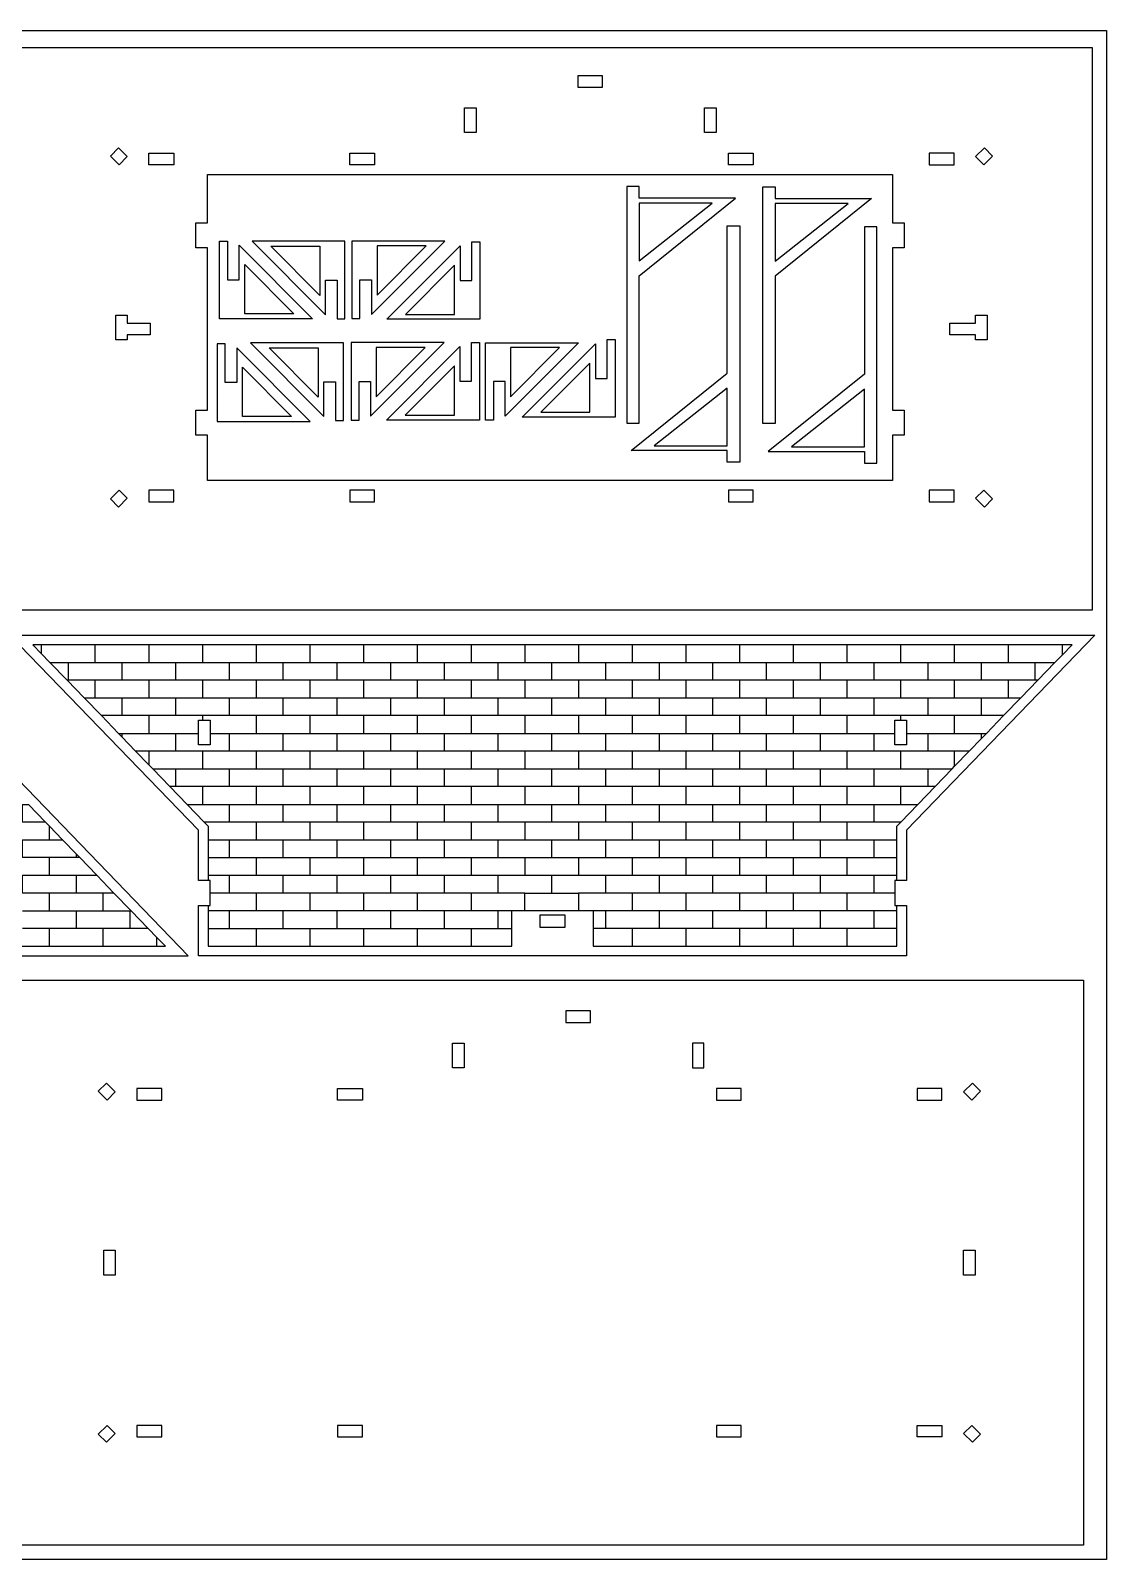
# Model space of a CAD drawing. Extents: x -412 to 689, y -265 to 525.
# Drawn here: x 133 to 689, y -265 to 525 of the extents above; entities that cross this region are included whole.
import ezdxf

# ---------------------------------------------------------------- set-up
doc = ezdxf.new("R2010")
doc.units = 0
doc.header["$MEASUREMENT"] = 0
doc.layers.get('0').update_dxf_attribs({"linetype": 'CONTINUOUS'})
doc.layers.add('ENGRAVING', color=1, linetype='CONTINUOUS')

msp = doc.modelspace()

# ---------------------------------------------------------------- linework, layer by layer
for points in [[(-411.63, -264.93), (-411.63, 524.99), (689.39, 524.99), (689.39, -264.93)], [(121.48, 225.64), (682.18, 225.64), (682.18, 516), (121.48, 516)], [(416.21, 501.68), (416.21, 495.68), (429.03, 495.68), (429.03, 501.68)], [(357.61, 472.25), (357.61, 485.07), (363.61, 485.07), (363.61, 472.25)], [(481.62, 472.25), (481.62, 485.07), (487.62, 485.07), (487.62, 472.25)], [(179.14, 455.63), (183.39, 459.88), (178.85, 464.41), (174.61, 460.16)], [(194.57, 455.63), (194.57, 461.63), (207.38, 461.63), (207.38, 455.63)], [(298.31, 455.63), (298.31, 461.63), (311.13, 461.63), (311.13, 455.63)], [(494.06, 455.63), (494.06, 461.63), (506.87, 461.63), (506.87, 455.63)], [(597.8, 461.63), (597.8, 455.63), (610.62, 455.63), (610.62, 461.63)], [(626.04, 455.63), (630.57, 460.16), (626.33, 464.41), (621.8, 459.88)], [(224.87, 292.49), (224.87, 316.02), (218.87, 316.02), (218.87, 328.83), (224.87, 328.83), (224.87, 412.8), (218.87, 412.8), (218.87, 425.62), (224.87, 425.62), (224.87, 450.7), (578.78, 450.7), (578.78, 425.62), (584.78, 425.62), (584.78, 412.8), (578.78, 412.8), (578.78, 328.83), (584.78, 328.83), (584.78, 316.02), (578.78, 316.02), (578.78, 292.49)], [(441.49, 444.34), (441.49, 322.15), (447.89, 322.15), (447.89, 398.23), (497.61, 438.34), (447.89, 438.34), (447.89, 444.34)], [(511.78, 322.03), (511.78, 444.23), (518.19, 444.23), (518.19, 438.23), (567.9, 438.23), (518.19, 398.12), (518.19, 322.03)], [(447.89, 406), (485.63, 435.78), (447.89, 435.78)], [(518.19, 405.89), (555.92, 435.67), (518.19, 435.67)], [(443.73, 307.95), (493.44, 348.06), (493.44, 424.15), (499.85, 424.15), (499.85, 301.95), (493.44, 301.95), (493.44, 307.95)], [(514.65, 307.43), (564.36, 307.43), (564.36, 301.43), (570.77, 301.43), (570.77, 423.62), (564.36, 423.62), (564.36, 347.54)], [(231.04, 376.08), (231.04, 416.19), (235.17, 416.19), (235.17, 396.13), (241.17, 396.13), (241.17, 414.05), (279.08, 376.08)], [(247.84, 416.15), (285.75, 378.18), (285.75, 396.1), (291.75, 396.1), (291.75, 376.04), (295.88, 376.04), (295.88, 416.15)], [(257.54, 413.59), (282.88, 413.59), (282.88, 388.13)], [(303.59, 376.14), (303.59, 396.2), (309.59, 396.2), (309.59, 378.28), (347.5, 416.25), (299.46, 416.25), (299.46, 376.14)], [(312.46, 388.23), (337.8, 413.69), (312.46, 413.69)], [(317.46, 375.81), (355.37, 413.78), (355.37, 395.86), (361.37, 395.86), (361.37, 415.92), (365.5, 415.92), (365.5, 375.81)], [(244.04, 378.64), (244.04, 404.1), (269.38, 378.64)], [(327.16, 378.37), (352.5, 378.37), (352.5, 403.83)], [(177.39, 365.19), (177.39, 378), (183.39, 378), (183.39, 373.82), (195.13, 373.82), (195.13, 367.82), (183.39, 367.82), (183.39, 365.19)], [(608.52, 367.82), (608.52, 373.82), (621.8, 373.82), (621.8, 378), (627.8, 378), (627.8, 365.19), (621.8, 365.19), (621.8, 367.82)], [(247.04, 363.63), (284.96, 325.66), (284.96, 343.57), (290.96, 343.57), (290.96, 323.52), (295.09, 323.52), (295.09, 363.63)], [(303.14, 323.68), (303.14, 343.74), (309.14, 343.74), (309.14, 325.82), (347.06, 363.79), (299.01, 363.79), (299.01, 323.68)], [(317.35, 323.78), (355.26, 361.76), (355.26, 343.84), (361.26, 343.84), (361.26, 363.89), (365.39, 363.89), (365.39, 323.78)], [(372.58, 323.62), (368.45, 323.62), (368.45, 363.73), (416.49, 363.73), (378.58, 325.76), (378.58, 343.67), (372.58, 343.67)], [(387.38, 325.21), (425.3, 363.18), (425.3, 345.26), (431.3, 345.26), (431.3, 365.32), (435.43, 365.32), (435.43, 325.21)], [(229.84, 323.08), (277.89, 323.08), (239.97, 361.05), (239.97, 343.14), (233.97, 343.14), (233.97, 363.19), (229.84, 363.19)], [(256.75, 361.06), (282.09, 361.06), (282.09, 335.6)], [(312.01, 335.77), (337.35, 361.23), (312.01, 361.23)], [(381.45, 335.7), (406.79, 361.16), (381.45, 361.16)], [(242.85, 325.65), (242.85, 351.11), (268.19, 325.65)], [(352.39, 326.35), (352.39, 351.81), (327.05, 326.35)], [(397.09, 327.77), (422.43, 327.77), (422.43, 353.23)], [(455.71, 310.52), (493.44, 310.52), (493.44, 340.3)], [(564.36, 339.77), (526.63, 309.99), (564.36, 309.99)], [(174.61, 283.02), (178.85, 278.78), (183.39, 283.31), (179.14, 287.56)], [(194.57, 281.56), (207.38, 281.56), (207.38, 287.56), (194.57, 287.56)], [(298.31, 287.56), (298.31, 281.56), (311.13, 281.56), (311.13, 287.56)], [(494.06, 281.56), (506.87, 281.56), (506.87, 287.56), (494.06, 287.56)], [(597.8, 281.56), (610.62, 281.56), (610.62, 287.56), (597.8, 287.56)], [(626.33, 278.78), (621.8, 283.31), (626.04, 287.56), (630.57, 283.02)], [(-345.84, 46.86), (214.86, 46.86), (117.46, 147.67), (117.46, 173.77), (112.46, 173.77), (111.46, 173.77), (111.46, 180.18), (111.46, 186.58), (112.46, 186.58), (117.46, 186.58), (117.46, 212.68), (-248.44, 212.68), (-248.44, 186.58), (-243.44, 186.58), (-242.44, 186.58), (-242.44, 180.18), (-242.44, 173.77), (-243.44, 173.77), (-248.44, 173.77), (-248.44, 147.67)], [(220.14, 46.88), (220.14, 72.97), (225.15, 72.97), (226.14, 72.97), (226.14, 79.38), (226.14, 85.79), (225.15, 85.79), (220.14, 85.79), (220.14, 111.88), (122.75, 212.69), (683.45, 212.69), (586.05, 111.88), (586.05, 85.79), (581.04, 85.79), (580.05, 85.79), (580.05, 79.38), (580.05, 72.97), (581.04, 72.97), (586.05, 72.97), (586.05, 46.88)], [(220.14, 155.88), (220.14, 161.86), (220.14, 168.69), (222.19, 168.69), (226.14, 168.69), (226.14, 161.86), (226.14, 155.88)], [(580.05, 155.88), (580.05, 161.86), (580.05, 168.69), (583.18, 168.69), (586.05, 168.69), (586.05, 155.88)], [(396.69, 61.55), (396.69, 68.1), (409.5, 68.1), (409.5, 61.55)], [(115.26, -257.57), (115.26, 34.33), (677.49, 34.33), (677.49, -257.57)], [(422.81, 12.47), (422.81, 18.47), (409.99, 18.47), (409.99, 12.47)], [(351.39, -10.96), (351.39, 1.85), (357.39, 1.85), (357.39, -10.96)], [(481.41, -10.96), (481.41, 1.85), (475.41, 1.85), (475.41, -10.96)], [(172.92, -27.58), (168.39, -23.05), (172.64, -18.81), (177.17, -23.34)], [(188.35, -21.58), (188.35, -27.58), (201.17, -27.58), (201.17, -21.58)], [(292.09, -27.58), (292.09, -21.58), (304.91, -21.58), (304.91, -27.58)], [(487.84, -21.58), (487.84, -27.58), (500.66, -27.58), (500.66, -21.58)], [(591.58, -27.58), (604.4, -27.58), (604.4, -21.58), (591.58, -21.58)], [(624.35, -23.05), (620.11, -18.81), (615.58, -23.34), (619.82, -27.58)], [(171.17, -118.03), (171.17, -105.21), (177.17, -105.21), (177.17, -118.03)], [(615.58, -118.03), (615.58, -105.21), (621.58, -105.21), (621.58, -118.03)], [(172.64, -204.43), (177.17, -199.9), (172.92, -195.66), (168.39, -200.19)], [(188.35, -201.66), (201.17, -201.66), (201.17, -195.66), (188.35, -195.66)], [(292.09, -201.66), (304.91, -201.66), (304.91, -195.66), (292.09, -195.66)], [(487.84, -201.66), (500.66, -201.66), (500.66, -195.66), (487.84, -195.66)], [(591.58, -201.66), (591.58, -195.66), (604.4, -195.66), (604.4, -201.66)], [(620.11, -204.43), (615.58, -199.9), (619.82, -195.66), (624.35, -200.19)]]:
    msp.add_lwpolyline(points, close=True)
at = {"layer": 'ENGRAVING'}
for points in [[(166.66, 207.68), (138.89, 207.68), (134.54, 207.68), (138.89, 203.18)], [(138.89, 207.68), (138.89, 203.18)], [(194.42, 207.68), (166.66, 207.68)], [(166.66, 207.68), (166.66, 198.52)], [(194.42, 207.68), (194.42, 198.52)], [(222.19, 207.68), (194.42, 207.68)], [(249.96, 207.68), (222.19, 207.68)], [(222.19, 207.68), (222.19, 198.52)], [(249.96, 207.68), (249.96, 198.52)], [(277.73, 207.68), (249.96, 207.68)], [(277.73, 207.68), (277.73, 198.52), (291.61, 198.52)], [(305.5, 207.68), (277.73, 207.68)], [(333.26, 207.68), (305.5, 207.68), (305.5, 198.52)], [(333.26, 207.68), (333.26, 198.52)], [(361.03, 207.68), (333.26, 207.68)], [(361.03, 207.68), (361.03, 198.52)], [(388.8, 207.68), (361.03, 207.68)], [(388.8, 207.68), (388.8, 198.52)], [(416.57, 207.68), (388.8, 207.68)], [(444.34, 207.68), (416.57, 207.68)], [(416.57, 207.68), (416.57, 198.52)], [(444.34, 207.68), (444.34, 198.52)], [(472.1, 207.68), (444.34, 207.68)], [(472.1, 207.68), (472.1, 198.52)], [(638.71, 207.68), (610.94, 207.68), (583.18, 207.68), (555.41, 207.68), (527.64, 207.68), (499.87, 207.68), (472.1, 207.68)], [(499.87, 198.52), (499.87, 207.68)], [(527.64, 198.52), (527.64, 207.68)], [(555.41, 198.52), (555.41, 207.68)], [(583.18, 198.52), (583.18, 207.68)], [(610.94, 198.52), (610.94, 207.68)], [(636.23, 171.02), (645.08, 180.19), (653.94, 189.35), (662.79, 198.52), (666.48, 202.33), (671.65, 207.68)], [(638.71, 198.52), (638.71, 207.68)], [(666.48, 207.68), (638.71, 207.68)], [(666.48, 207.68), (666.48, 202.33)], [(671.65, 207.68), (666.48, 207.68)], [(138.89, 203.18), (143.4, 198.52)], [(143.4, 198.52), (152.77, 198.52)], [(143.4, 198.52), (152.25, 189.35)], [(152.77, 198.52), (152.77, 189.35)], [(152.77, 198.52), (166.66, 198.52)], [(166.66, 198.52), (180.54, 198.52), (194.42, 198.52)], [(180.54, 198.52), (180.54, 189.35)], [(194.42, 198.52), (208.31, 198.52)], [(208.31, 198.52), (222.19, 198.52)], [(208.31, 198.52), (208.31, 189.35)], [(222.19, 198.52), (236.08, 198.52)], [(236.08, 198.52), (249.96, 198.52)], [(236.08, 198.52), (236.08, 189.35)], [(249.96, 198.52), (263.84, 198.52)], [(263.84, 198.52), (277.73, 198.52)], [(263.84, 198.52), (263.84, 189.35)], [(291.61, 198.52), (305.5, 198.52)], [(291.61, 198.52), (291.61, 189.35)], [(305.5, 198.52), (319.38, 198.52), (333.26, 198.52)], [(319.38, 198.52), (319.38, 189.35)], [(333.26, 198.52), (347.15, 198.52), (361.03, 198.52)], [(347.15, 198.52), (347.15, 189.35)], [(361.03, 198.52), (374.92, 198.52), (388.8, 198.52)], [(374.92, 198.52), (374.92, 189.35)], [(388.8, 198.52), (402.68, 198.52)], [(402.68, 198.52), (416.57, 198.52)], [(402.68, 198.52), (402.68, 189.35)], [(416.57, 198.52), (430.45, 198.52)], [(430.45, 198.52), (444.34, 198.52)], [(430.45, 198.52), (430.45, 189.35)], [(444.34, 198.52), (458.22, 198.52)], [(458.22, 198.52), (472.1, 198.52)], [(458.22, 198.52), (458.22, 189.35)], [(472.1, 198.52), (485.99, 198.52)], [(485.99, 189.35), (485.99, 198.52)], [(485.99, 198.52), (499.87, 198.52), (513.76, 198.52), (527.64, 198.52), (541.52, 198.52), (555.41, 198.52), (569.29, 198.52), (583.18, 198.52), (597.06, 198.52), (610.94, 198.52)], [(513.76, 189.35), (513.76, 198.52)], [(541.52, 198.52), (541.52, 189.35)], [(569.29, 189.35), (569.29, 198.52)], [(597.06, 198.52), (597.06, 189.35)], [(610.94, 198.52), (624.83, 198.52), (638.71, 198.52), (652.6, 198.52)], [(624.83, 189.35), (624.83, 198.52)], [(652.6, 189.35), (652.6, 198.52)], [(652.6, 198.52), (662.79, 198.52)], [(152.77, 189.35), (152.25, 189.35)], [(152.25, 189.35), (161.11, 180.19)], [(166.66, 189.35), (152.77, 189.35)], [(180.54, 189.35), (166.66, 189.35)], [(166.66, 189.35), (166.66, 180.19)], [(194.42, 189.35), (180.54, 189.35)], [(208.31, 189.35), (194.42, 189.35)], [(194.42, 189.35), (194.42, 180.19)], [(222.19, 189.35), (208.31, 189.35)], [(236.08, 189.35), (222.19, 189.35)], [(222.19, 189.35), (222.19, 180.19)], [(249.96, 189.35), (236.08, 189.35)], [(249.96, 189.35), (249.96, 180.19), (263.84, 180.19)], [(263.84, 189.35), (249.96, 189.35)], [(277.73, 189.35), (263.84, 189.35)], [(277.73, 189.35), (277.73, 180.19)], [(291.61, 189.35), (277.73, 189.35)], [(305.5, 189.35), (291.61, 189.35)], [(305.5, 189.35), (305.5, 180.19)], [(319.38, 189.35), (305.5, 189.35)], [(333.26, 189.35), (319.38, 189.35)], [(347.15, 189.35), (333.26, 189.35)], [(333.26, 189.35), (333.26, 180.19)], [(361.03, 189.35), (347.15, 189.35)], [(361.03, 189.35), (361.03, 180.19)], [(374.92, 189.35), (361.03, 189.35)], [(388.8, 189.35), (374.92, 189.35)], [(388.8, 189.35), (388.8, 180.19)], [(402.68, 189.35), (388.8, 189.35)], [(416.57, 189.35), (402.68, 189.35)], [(430.45, 189.35), (416.57, 189.35)], [(416.57, 189.35), (416.57, 180.19)], [(444.34, 189.35), (430.45, 189.35)], [(444.34, 189.35), (444.34, 180.19)], [(458.22, 189.35), (444.34, 189.35)], [(472.1, 189.35), (458.22, 189.35)], [(472.1, 189.35), (472.1, 180.19)], [(485.99, 189.35), (472.1, 189.35)], [(499.87, 189.35), (485.99, 189.35)], [(499.87, 180.19), (499.87, 189.35)], [(513.76, 189.35), (499.87, 189.35)], [(527.64, 189.35), (513.76, 189.35)], [(541.52, 189.35), (527.64, 189.35)], [(527.64, 180.19), (527.64, 189.35)], [(555.41, 189.35), (541.52, 189.35)], [(555.41, 180.19), (555.41, 189.35)], [(569.29, 189.35), (555.41, 189.35)], [(597.06, 189.35), (583.18, 189.35), (569.29, 189.35)], [(583.18, 180.19), (583.18, 189.35)], [(610.94, 189.35), (597.06, 189.35)], [(624.83, 189.35), (610.94, 189.35)], [(610.94, 180.19), (610.94, 189.35)], [(638.71, 189.35), (624.83, 189.35)], [(652.6, 189.35), (638.71, 189.35)], [(638.71, 180.19), (638.71, 189.35)], [(653.94, 189.35), (652.6, 189.35)], [(161.11, 180.19), (166.66, 180.19)], [(161.11, 180.19), (169.96, 171.02)], [(166.66, 180.19), (180.54, 180.19)], [(180.54, 180.19), (180.54, 171.02)], [(180.54, 180.19), (194.42, 180.19)], [(194.42, 180.19), (208.31, 180.19)], [(208.31, 180.19), (208.31, 171.02)], [(208.31, 180.19), (222.19, 180.19)], [(222.19, 180.19), (236.08, 180.19)], [(236.08, 180.19), (249.96, 180.19)], [(236.08, 180.19), (236.08, 171.02)], [(263.84, 180.19), (263.84, 171.02)], [(263.84, 180.19), (277.73, 180.19)], [(277.73, 180.19), (291.61, 180.19)], [(291.61, 180.19), (305.5, 180.19)], [(291.61, 180.19), (291.61, 171.02)], [(305.5, 180.19), (319.38, 180.19)], [(319.38, 180.19), (319.38, 171.02)], [(319.38, 180.19), (333.26, 180.19)], [(333.26, 180.19), (347.15, 180.19)], [(347.15, 180.19), (347.15, 171.02)], [(347.15, 180.19), (361.03, 180.19)], [(361.03, 180.19), (374.92, 180.19)], [(374.92, 180.19), (374.92, 171.02)], [(374.92, 180.19), (388.8, 180.19)], [(388.8, 180.19), (402.68, 180.19)], [(402.68, 180.19), (416.57, 180.19)], [(402.68, 180.19), (402.68, 171.02)], [(416.57, 180.19), (430.45, 180.19)], [(430.45, 180.19), (430.45, 171.02)], [(430.45, 180.19), (444.34, 180.19)], [(444.34, 180.19), (458.22, 180.19)], [(458.22, 180.19), (472.1, 180.19)], [(458.22, 180.19), (458.22, 171.02)], [(472.1, 180.19), (485.99, 180.19)], [(485.99, 171.02), (485.99, 180.19)], [(485.99, 180.19), (499.87, 180.19)], [(499.87, 180.19), (513.76, 180.19)], [(513.76, 180.19), (527.64, 180.19)], [(527.64, 171.02), (513.76, 171.02), (513.76, 180.19)], [(527.64, 180.19), (541.52, 180.19)], [(541.52, 180.19), (541.52, 171.02)], [(541.52, 180.19), (555.41, 180.19)], [(555.41, 180.19), (569.29, 180.19)], [(569.29, 171.02), (569.29, 180.19), (583.18, 180.19)], [(583.18, 180.19), (597.06, 180.19)], [(597.06, 180.19), (610.94, 180.19)], [(597.06, 180.19), (597.06, 171.02)], [(610.94, 180.19), (624.83, 180.19)], [(624.83, 180.19), (638.71, 180.19)], [(624.83, 171.02), (624.83, 180.19)], [(638.71, 180.19), (645.08, 180.19)], [(180.54, 171.02), (169.96, 171.02)], [(169.96, 171.02), (178.82, 161.86)], [(194.42, 171.02), (180.54, 171.02)], [(208.31, 171.02), (194.42, 171.02)], [(194.42, 171.02), (194.42, 161.86)], [(222.19, 171.02), (208.31, 171.02)], [(236.08, 171.02), (222.19, 171.02)], [(222.19, 171.02), (222.19, 168.69)], [(249.96, 171.02), (236.08, 171.02)], [(249.96, 171.02), (249.96, 161.86)], [(263.84, 171.02), (249.96, 171.02)], [(277.73, 171.02), (263.84, 171.02)], [(291.61, 171.02), (277.73, 171.02)], [(277.73, 171.02), (277.73, 161.86)], [(305.5, 171.02), (291.61, 171.02)], [(305.5, 171.02), (305.5, 161.86)], [(319.38, 171.02), (305.5, 171.02)], [(333.26, 171.02), (319.38, 171.02)], [(347.15, 171.02), (333.26, 171.02)], [(333.26, 171.02), (333.26, 161.86)], [(361.03, 171.02), (347.15, 171.02)], [(361.03, 171.02), (361.03, 161.86)], [(374.92, 171.02), (361.03, 171.02)], [(388.8, 171.02), (374.92, 171.02)], [(402.68, 171.02), (388.8, 171.02)], [(388.8, 171.02), (388.8, 161.86)], [(430.45, 171.02), (416.57, 171.02), (402.68, 171.02)], [(416.57, 171.02), (416.57, 161.86)], [(444.34, 171.02), (430.45, 171.02)], [(444.34, 171.02), (444.34, 161.86)], [(458.22, 171.02), (444.34, 171.02)], [(485.99, 171.02), (472.1, 171.02), (458.22, 171.02)], [(472.1, 171.02), (472.1, 161.86)], [(513.76, 171.02), (499.87, 171.02), (485.99, 171.02)], [(499.87, 161.86), (499.87, 171.02)], [(541.52, 171.02), (527.64, 171.02)], [(527.64, 161.86), (527.64, 171.02)], [(555.41, 171.02), (541.52, 171.02)], [(555.41, 161.86), (555.41, 171.02)], [(569.29, 171.02), (555.41, 171.02)], [(583.18, 171.02), (569.29, 171.02)], [(610.94, 171.02), (597.06, 171.02), (583.18, 171.02)], [(583.18, 168.69), (583.18, 171.02)], [(624.83, 171.02), (610.94, 171.02)], [(610.94, 161.86), (610.94, 171.02)], [(636.23, 171.02), (624.83, 171.02)], [(627.37, 161.86), (636.23, 171.02)], [(178.82, 161.86), (180.54, 160.07)], [(178.82, 161.86), (180.54, 161.86)], [(180.54, 161.86), (194.42, 161.86)], [(180.54, 161.86), (180.54, 160.07)], [(180.54, 160.07), (187.67, 152.69)], [(194.42, 161.86), (208.31, 161.86)], [(208.31, 161.86), (208.31, 152.69)], [(208.31, 161.86), (220.14, 161.86)], [(226.14, 161.86), (236.08, 161.86)], [(236.08, 161.86), (236.08, 152.69)], [(236.08, 161.86), (249.96, 161.86)], [(249.96, 161.86), (263.84, 161.86)], [(263.84, 161.86), (277.73, 161.86)], [(263.84, 161.86), (263.84, 152.69)], [(277.73, 161.86), (291.61, 161.86)], [(291.61, 161.86), (291.61, 152.69)], [(291.61, 161.86), (305.5, 161.86)], [(305.5, 161.86), (319.38, 161.86)], [(319.38, 161.86), (319.38, 152.69)], [(319.38, 161.86), (333.26, 161.86)], [(333.26, 161.86), (347.15, 161.86)], [(347.15, 161.86), (361.03, 161.86)], [(347.15, 161.86), (347.15, 152.69)], [(361.03, 161.86), (374.92, 161.86)], [(374.92, 161.86), (374.92, 152.69)], [(374.92, 161.86), (388.8, 161.86)], [(388.8, 161.86), (402.68, 161.86)], [(402.68, 161.86), (402.68, 152.69)], [(402.68, 161.86), (416.57, 161.86)], [(416.57, 161.86), (430.45, 161.86)], [(430.45, 161.86), (444.34, 161.86)], [(430.45, 161.86), (430.45, 152.69)], [(444.34, 161.86), (458.22, 161.86)], [(458.22, 161.86), (458.22, 152.69)], [(458.22, 161.86), (472.1, 161.86)], [(472.1, 161.86), (485.99, 161.86)], [(485.99, 152.69), (485.99, 161.86)], [(485.99, 161.86), (499.87, 161.86)], [(499.87, 161.86), (513.76, 161.86)], [(513.76, 152.69), (513.76, 161.86)], [(513.76, 161.86), (527.64, 161.86)], [(527.64, 161.86), (541.52, 161.86)], [(541.52, 161.86), (541.52, 152.69)], [(541.52, 161.86), (555.41, 161.86)], [(555.41, 161.86), (569.29, 161.86)], [(569.29, 161.86), (580.05, 161.86)], [(569.29, 152.69), (569.29, 161.86)], [(597.06, 161.86), (597.06, 152.69), (583.18, 152.69)], [(586.05, 161.86), (597.06, 161.86)], [(597.06, 161.86), (610.94, 161.86)], [(610.94, 161.86), (624.83, 161.86)], [(618.52, 152.69), (624.83, 159.22)], [(624.83, 159.22), (624.83, 161.86)], [(624.83, 161.86), (627.37, 161.86)], [(624.83, 159.22), (627.37, 161.86)], [(194.42, 152.69), (187.67, 152.69)], [(187.67, 152.69), (194.42, 145.7)], [(208.31, 152.69), (194.42, 152.69)], [(194.42, 152.69), (194.42, 145.7)], [(222.19, 152.69), (208.31, 152.69)], [(236.08, 152.69), (222.19, 152.69)], [(222.19, 152.69), (222.19, 143.53)], [(249.96, 152.69), (236.08, 152.69)], [(263.84, 152.69), (249.96, 152.69)], [(249.96, 152.69), (249.96, 143.53)], [(277.73, 152.69), (263.84, 152.69)], [(277.73, 152.69), (277.73, 143.53)], [(291.61, 152.69), (277.73, 152.69)], [(305.5, 152.69), (291.61, 152.69)], [(319.38, 152.69), (305.5, 152.69)], [(305.5, 152.69), (305.5, 143.53)], [(333.26, 152.69), (319.38, 152.69)], [(347.15, 152.69), (333.26, 152.69)], [(333.26, 152.69), (333.26, 143.53)], [(361.03, 152.69), (347.15, 152.69)], [(374.92, 152.69), (361.03, 152.69)], [(361.03, 152.69), (361.03, 143.53)], [(388.8, 152.69), (374.92, 152.69)], [(402.68, 152.69), (388.8, 152.69)], [(388.8, 152.69), (388.8, 143.53)], [(416.57, 152.69), (402.68, 152.69)], [(430.45, 152.69), (416.57, 152.69)], [(416.57, 152.69), (416.57, 143.53)], [(444.34, 152.69), (430.45, 152.69)], [(458.22, 152.69), (444.34, 152.69)], [(444.34, 152.69), (444.34, 143.53)], [(472.1, 152.69), (458.22, 152.69)], [(485.99, 152.69), (472.1, 152.69)], [(472.1, 152.69), (472.1, 143.53)], [(499.87, 143.53), (499.87, 152.69), (485.99, 152.69)], [(527.64, 152.69), (513.76, 152.69), (499.87, 152.69)], [(541.52, 152.69), (527.64, 152.69)], [(527.64, 143.53), (527.64, 152.69)], [(555.41, 152.69), (541.52, 152.69)], [(569.29, 152.69), (555.41, 152.69)], [(555.41, 143.53), (555.41, 152.69)], [(583.18, 152.69), (569.29, 152.69)], [(583.18, 143.53), (583.18, 152.69)], [(610.94, 152.69), (597.06, 152.69)], [(610.94, 144.85), (610.94, 152.69)], [(618.52, 152.69), (610.94, 152.69)], [(610.94, 144.85), (618.52, 152.69)], [(194.42, 145.7), (196.52, 143.53)], [(196.52, 143.53), (205.38, 134.36)], [(196.52, 143.53), (208.31, 143.53)], [(208.31, 143.53), (208.31, 134.36)], [(208.31, 143.53), (222.19, 143.53)], [(222.19, 143.53), (236.08, 143.53)], [(236.08, 143.53), (236.08, 134.36)], [(236.08, 143.53), (249.96, 143.53)], [(249.96, 143.53), (263.84, 143.53)], [(263.84, 143.53), (263.84, 134.36)], [(263.84, 143.53), (277.73, 143.53)], [(277.73, 143.53), (291.61, 143.53)], [(291.61, 143.53), (305.5, 143.53)], [(291.61, 143.53), (291.61, 134.36)], [(305.5, 143.53), (319.38, 143.53)], [(319.38, 143.53), (333.26, 143.53)], [(319.38, 143.53), (319.38, 134.36)], [(333.26, 143.53), (347.15, 143.53)], [(347.15, 143.53), (361.03, 143.53)], [(347.15, 143.53), (347.15, 134.36)], [(361.03, 143.53), (374.92, 143.53)], [(374.92, 143.53), (388.8, 143.53)], [(374.92, 143.53), (374.92, 134.36)], [(388.8, 143.53), (402.68, 143.53)], [(402.68, 143.53), (416.57, 143.53)], [(402.68, 143.53), (402.68, 134.36)], [(416.57, 143.53), (430.45, 143.53)], [(430.45, 143.53), (430.45, 134.36)], [(430.45, 143.53), (444.34, 143.53)], [(444.34, 143.53), (458.22, 143.53)], [(458.22, 143.53), (472.1, 143.53)], [(458.22, 143.53), (458.22, 134.36)], [(472.1, 143.53), (485.99, 143.53)], [(485.99, 134.36), (485.99, 143.53)], [(485.99, 143.53), (499.87, 143.53)], [(499.87, 143.53), (513.76, 143.53)], [(513.76, 134.36), (513.76, 143.53)], [(513.76, 143.53), (527.64, 143.53)], [(527.64, 143.53), (541.52, 143.53)], [(541.52, 143.53), (555.41, 143.53)], [(541.52, 143.53), (541.52, 134.36)], [(555.41, 143.53), (569.29, 143.53)], [(569.29, 143.53), (583.18, 143.53)], [(569.29, 134.36), (569.29, 143.53)], [(583.18, 143.53), (597.06, 143.53)], [(591.96, 125.2), (600.81, 134.36), (609.67, 143.53)], [(597.06, 143.53), (609.67, 143.53)], [(597.06, 143.53), (597.06, 134.36)], [(609.67, 143.53), (610.94, 144.85)], [(208.31, 134.36), (205.38, 134.36)], [(205.38, 134.36), (214.23, 125.2)], [(222.19, 134.36), (208.31, 134.36)], [(236.08, 134.36), (222.19, 134.36)], [(222.19, 134.36), (222.19, 125.2)], [(249.96, 134.36), (236.08, 134.36)], [(263.84, 134.36), (249.96, 134.36)], [(249.96, 134.36), (249.96, 125.2)], [(277.73, 134.36), (263.84, 134.36)], [(291.61, 134.36), (277.73, 134.36)], [(277.73, 134.36), (277.73, 125.2)], [(305.5, 134.36), (291.61, 134.36)], [(319.38, 134.36), (305.5, 134.36)], [(305.5, 134.36), (305.5, 125.2)], [(333.26, 134.36), (319.38, 134.36)], [(333.26, 134.36), (333.26, 125.2)], [(347.15, 134.36), (333.26, 134.36)], [(361.03, 134.36), (347.15, 134.36)], [(374.92, 134.36), (361.03, 134.36)], [(361.03, 134.36), (361.03, 125.2)], [(388.8, 134.36), (374.92, 134.36)], [(402.68, 134.36), (388.8, 134.36)], [(388.8, 134.36), (388.8, 125.2)], [(416.57, 134.36), (402.68, 134.36)], [(416.57, 134.36), (416.57, 125.2)], [(430.45, 134.36), (416.57, 134.36)], [(444.34, 134.36), (430.45, 134.36)], [(458.22, 134.36), (444.34, 134.36)], [(444.34, 134.36), (444.34, 125.2)], [(472.1, 134.36), (458.22, 134.36)], [(472.1, 134.36), (472.1, 125.2)], [(499.87, 134.36), (485.99, 134.36), (472.1, 134.36)], [(527.64, 134.36), (513.76, 134.36), (499.87, 134.36)], [(499.87, 125.2), (499.87, 134.36)], [(527.64, 125.2), (527.64, 134.36)], [(541.52, 134.36), (527.64, 134.36)], [(555.41, 125.2), (555.41, 134.36), (541.52, 134.36)], [(569.29, 125.2), (583.18, 125.2), (583.18, 134.36), (569.29, 134.36), (555.41, 134.36)], [(597.06, 134.36), (583.18, 134.36)], [(600.81, 134.36), (597.06, 134.36)], [(141.08, 116.02), (129.3, 116.02), (129.3, 125.19), (132.23, 125.19)], [(141.08, 116.02), (132.23, 125.19)], [(214.23, 125.2), (223.09, 116.04)], [(214.23, 125.2), (222.19, 125.2)], [(222.19, 125.2), (236.08, 125.2)], [(236.08, 125.2), (249.96, 125.2)], [(236.08, 125.2), (236.08, 116.04)], [(249.96, 125.2), (263.84, 125.2)], [(263.84, 125.2), (263.84, 116.04)], [(263.84, 125.2), (277.73, 125.2)], [(277.73, 125.2), (291.61, 125.2)], [(291.61, 125.2), (305.5, 125.2)], [(291.61, 125.2), (291.61, 116.04)], [(305.5, 125.2), (319.38, 125.2)], [(319.38, 125.2), (333.26, 125.2)], [(319.38, 125.2), (319.38, 116.04)], [(333.26, 125.2), (347.15, 125.2)], [(347.15, 125.2), (347.15, 116.04)], [(347.15, 125.2), (361.03, 125.2)], [(361.03, 125.2), (374.92, 125.2)], [(374.92, 125.2), (388.8, 125.2)], [(374.92, 125.2), (374.92, 116.04)], [(388.8, 125.2), (402.68, 125.2)], [(402.68, 125.2), (416.57, 125.2)], [(402.68, 125.2), (402.68, 116.04)], [(416.57, 125.2), (430.45, 125.2)], [(430.45, 125.2), (430.45, 116.04)], [(430.45, 125.2), (444.34, 125.2)], [(444.34, 125.2), (458.22, 125.2)], [(458.22, 125.2), (458.22, 116.04)], [(458.22, 125.2), (472.1, 125.2)], [(472.1, 125.2), (485.99, 125.2)], [(485.99, 125.2), (499.87, 125.2)], [(485.99, 116.04), (485.99, 125.2)], [(499.87, 125.2), (513.76, 125.2)], [(513.76, 125.2), (527.64, 125.2)], [(513.76, 116.04), (513.76, 125.2)], [(527.64, 125.2), (541.52, 125.2)], [(541.52, 125.2), (555.41, 125.2)], [(541.52, 125.2), (541.52, 116.04)], [(555.41, 125.2), (569.29, 125.2)], [(569.29, 116.04), (569.29, 125.2)], [(583.1, 116.04), (591.96, 125.2)], [(583.18, 125.2), (591.96, 125.2)], [(143.18, 113.85), (141.08, 116.02)], [(149.94, 106.86), (143.18, 113.85)], [(143.18, 106.86), (143.18, 113.85)], [(236.08, 116.04), (223.09, 116.04)], [(223.09, 116.04), (225.15, 113.9)], [(225.15, 113.9), (225.15, 106.87)], [(263.84, 116.04), (249.96, 116.04), (236.08, 116.04)], [(249.96, 116.04), (249.96, 106.87)], [(277.73, 116.04), (263.84, 116.04)], [(277.73, 116.04), (277.73, 106.87)], [(291.61, 116.04), (277.73, 116.04)], [(305.5, 116.04), (291.61, 116.04)], [(305.5, 116.04), (305.5, 106.87)], [(319.38, 116.04), (305.5, 116.04)], [(333.26, 116.04), (319.38, 116.04)], [(333.26, 116.04), (333.26, 106.87)], [(347.15, 116.04), (333.26, 116.04)], [(361.03, 116.04), (347.15, 116.04)], [(374.92, 116.04), (361.03, 116.04)], [(361.03, 116.04), (361.03, 106.87)], [(388.8, 116.04), (374.92, 116.04)], [(402.68, 116.04), (388.8, 116.04)], [(388.8, 116.04), (388.8, 106.87)], [(416.57, 116.04), (402.68, 116.04)], [(430.45, 116.04), (416.57, 116.04)], [(416.57, 116.04), (416.57, 106.87)], [(444.34, 116.04), (430.45, 116.04)], [(458.22, 116.04), (444.34, 116.04)], [(444.34, 116.04), (444.34, 106.87)], [(472.1, 116.04), (458.22, 116.04)], [(472.1, 116.04), (472.1, 106.87)], [(499.87, 106.87), (499.87, 116.04), (485.99, 116.04), (472.1, 116.04)], [(527.64, 116.04), (513.76, 116.04), (499.87, 116.04)], [(541.52, 116.04), (527.64, 116.04)], [(527.64, 106.87), (527.64, 116.04)], [(555.41, 116.04), (541.52, 116.04)], [(583.1, 116.04), (569.29, 116.04), (555.41, 116.04)], [(555.41, 106.87), (555.41, 116.04)], [(581.04, 113.9), (583.1, 116.04)], [(581.04, 106.87), (581.04, 113.9)], [(143.18, 97.69), (129.3, 97.69), (129.3, 106.86), (143.18, 106.86)], [(143.18, 106.86), (149.94, 106.86)], [(157.06, 99.48), (149.94, 106.86)], [(225.15, 106.87), (236.08, 106.87)], [(225.15, 106.87), (225.15, 97.71)], [(236.08, 106.87), (249.96, 106.87)], [(236.08, 106.87), (236.08, 97.71)], [(249.96, 106.87), (263.84, 106.87)], [(263.84, 106.87), (263.84, 97.71)], [(263.84, 106.87), (277.73, 106.87)], [(277.73, 106.87), (291.61, 106.87)], [(291.61, 106.87), (291.61, 97.71)], [(291.61, 106.87), (305.5, 106.87)], [(305.5, 106.87), (319.38, 106.87)], [(319.38, 106.87), (333.26, 106.87)], [(319.38, 106.87), (319.38, 97.71)], [(333.26, 106.87), (347.15, 106.87)], [(347.15, 106.87), (347.15, 97.71)], [(347.15, 106.87), (361.03, 106.87)], [(361.03, 106.87), (374.92, 106.87)], [(374.92, 106.87), (388.8, 106.87)], [(374.92, 106.87), (374.92, 97.71)], [(388.8, 106.87), (402.68, 106.87)], [(402.68, 106.87), (416.57, 106.87)], [(402.68, 106.87), (402.68, 97.71), (416.57, 97.71)], [(416.57, 106.87), (430.45, 106.87)], [(430.45, 106.87), (444.34, 106.87), (458.22, 106.87), (458.22, 97.71)], [(430.45, 106.87), (430.45, 97.71)], [(458.22, 106.87), (472.1, 106.87)], [(472.1, 106.87), (485.99, 106.87)], [(485.99, 106.87), (499.87, 106.87)], [(485.99, 97.71), (485.99, 106.87)], [(499.87, 106.87), (513.76, 106.87)], [(513.76, 106.87), (527.64, 106.87)], [(513.76, 97.71), (513.76, 106.87)], [(527.64, 106.87), (541.52, 106.87)], [(541.52, 106.87), (555.41, 106.87)], [(541.52, 106.87), (541.52, 97.71), (555.41, 97.71)], [(555.41, 106.87), (569.29, 106.87)], [(569.29, 97.71), (569.29, 106.87)], [(569.29, 106.87), (581.04, 106.87)], [(581.04, 97.71), (581.04, 106.87)], [(143.18, 88.53), (143.18, 97.69)], [(157.06, 97.69), (143.18, 97.69)], [(157.06, 97.69), (157.06, 99.48)], [(158.79, 97.69), (157.06, 99.48)], [(158.79, 97.69), (157.06, 97.69)], [(167.64, 88.53), (158.79, 97.69)], [(225.15, 97.71), (236.08, 97.71)], [(225.15, 97.71), (225.15, 88.54)], [(236.08, 97.71), (249.96, 97.71), (263.84, 97.71)], [(249.96, 97.71), (249.96, 88.54), (263.84, 88.54), (277.73, 88.54)], [(263.84, 97.71), (277.73, 97.71)], [(277.73, 97.71), (291.61, 97.71)], [(277.73, 97.71), (277.73, 88.54), (291.61, 88.54), (305.5, 88.54)], [(291.61, 97.71), (305.5, 97.71)], [(305.5, 97.71), (305.5, 88.54)], [(305.5, 97.71), (319.38, 97.71)], [(319.38, 97.71), (333.26, 97.71), (347.15, 97.71)], [(333.26, 97.71), (333.26, 88.54)], [(347.15, 97.71), (361.03, 97.71)], [(361.03, 97.71), (374.92, 97.71)], [(361.03, 97.71), (361.03, 88.54), (374.92, 88.54), (388.8, 88.54)], [(374.92, 97.71), (388.8, 97.71)], [(388.8, 97.71), (402.68, 97.71)], [(388.8, 97.71), (388.8, 88.54), (402.68, 88.54), (416.57, 88.54)], [(416.57, 97.71), (430.45, 97.71)], [(416.57, 97.71), (416.57, 88.54), (430.45, 88.54), (444.34, 88.54)], [(430.45, 97.71), (444.34, 97.71)], [(444.34, 97.71), (458.22, 97.71)], [(444.34, 97.71), (444.34, 88.54), (458.22, 88.54), (472.1, 88.54)], [(458.22, 97.71), (472.1, 97.71)], [(472.1, 97.71), (485.99, 97.71)], [(472.1, 97.71), (472.1, 88.54)], [(485.99, 97.71), (499.87, 97.71)], [(499.87, 97.71), (513.76, 97.71)], [(499.87, 88.54), (499.87, 97.71)], [(513.76, 97.71), (527.64, 97.71)], [(513.76, 88.54), (527.64, 88.54), (527.64, 97.71)], [(527.64, 97.71), (541.52, 97.71)], [(555.41, 97.71), (569.29, 97.71)], [(555.41, 88.54), (555.41, 97.71)], [(569.29, 97.71), (581.04, 97.71)], [(581.04, 88.54), (581.04, 97.71)], [(157.06, 79.36), (143.18, 79.36), (129.3, 79.36), (129.3, 88.53), (143.18, 88.53), (157.06, 88.53)], [(157.06, 79.36), (157.06, 88.53)], [(157.06, 88.53), (167.64, 88.53)], [(176.5, 79.36), (167.64, 88.53)], [(225.15, 88.54), (236.08, 88.54), (249.96, 88.54)], [(225.15, 88.54), (225.15, 85.79)], [(236.08, 88.54), (236.08, 79.38)], [(263.84, 88.54), (263.84, 79.38)], [(291.61, 88.54), (291.61, 79.38)], [(305.5, 88.54), (319.38, 88.54), (333.26, 88.54)], [(319.38, 88.54), (319.38, 79.38)], [(333.26, 88.54), (347.15, 88.54)], [(347.15, 88.54), (361.03, 88.54)], [(347.15, 88.54), (347.15, 79.38)], [(374.92, 88.54), (374.92, 79.38)], [(402.68, 88.54), (402.68, 79.38)], [(430.45, 88.54), (430.45, 79.38)], [(458.22, 88.54), (458.22, 79.38)], [(472.1, 88.54), (485.99, 88.54)], [(485.99, 88.54), (499.87, 88.54)], [(485.99, 79.38), (485.99, 88.54)], [(499.87, 88.54), (513.76, 88.54)], [(513.76, 79.38), (513.76, 88.54)], [(527.64, 88.54), (541.52, 88.54)], [(541.52, 88.54), (555.41, 88.54)], [(541.52, 88.54), (541.52, 79.38)], [(555.41, 88.54), (569.29, 88.54)], [(569.29, 79.38), (569.29, 88.54)], [(569.29, 88.54), (581.04, 88.54)], [(581.04, 85.79), (581.04, 88.54)], [(143.18, 70.2), (143.18, 79.36)], [(170.95, 79.36), (157.06, 79.36)], [(170.95, 70.2), (170.95, 79.36)], [(176.5, 79.36), (170.95, 79.36)], [(185.35, 70.2), (176.5, 79.36)], [(236.08, 79.38), (226.14, 79.38)], [(249.96, 79.38), (236.08, 79.38)], [(249.96, 79.38), (249.96, 70.21)], [(263.84, 79.38), (249.96, 79.38)], [(277.73, 79.38), (263.84, 79.38)], [(291.61, 79.38), (277.73, 79.38), (277.73, 70.21)], [(305.5, 79.38), (291.61, 79.38)], [(319.38, 79.38), (305.5, 79.38), (305.5, 70.21)], [(333.26, 79.38), (319.38, 79.38)], [(333.26, 79.38), (333.26, 70.21), (319.38, 70.21)], [(347.15, 79.38), (333.26, 79.38)], [(361.03, 79.38), (347.15, 79.38)], [(374.92, 79.38), (361.03, 79.38)], [(361.03, 79.38), (361.03, 70.21)], [(424.12, 70.21), (416.57, 70.21), (388.8, 70.21), (388.8, 79.38), (374.92, 79.38)], [(388.8, 79.38), (402.68, 79.38), (416.57, 79.38)], [(430.45, 79.38), (416.57, 79.38), (416.57, 70.21)], [(444.34, 79.38), (430.45, 79.38)], [(444.34, 79.38), (444.34, 70.21)], [(458.22, 79.38), (444.34, 79.38)], [(472.1, 79.38), (458.22, 79.38)], [(472.1, 79.38), (472.1, 70.21)], [(499.87, 79.38), (485.99, 79.38), (472.1, 79.38)], [(527.64, 79.38), (513.76, 79.38), (499.87, 79.38)], [(499.87, 70.21), (499.87, 79.38)], [(555.41, 79.38), (541.52, 79.38), (527.64, 79.38)], [(527.64, 70.21), (527.64, 79.38)], [(569.29, 79.38), (555.41, 79.38)], [(555.41, 70.21), (555.41, 79.38)], [(580.05, 79.38), (569.29, 79.38)], [(225.15, 72.97), (225.15, 70.21)], [(581.04, 70.21), (581.04, 72.97)], [(129.3, 70.2), (143.18, 70.2)], [(143.18, 70.2), (157.06, 70.2)], [(157.06, 70.2), (170.95, 70.2)], [(157.06, 61.03), (157.06, 70.2)], [(170.95, 70.2), (184.83, 70.2)], [(184.83, 70.2), (185.35, 70.2)], [(184.83, 61.03), (184.83, 70.2)], [(194.21, 61.03), (185.35, 70.2)], [(236.08, 70.21), (225.15, 70.21)], [(225.15, 70.21), (225.15, 61.05)], [(236.08, 70.21), (236.08, 61.05)], [(249.96, 70.21), (236.08, 70.21)], [(263.84, 70.21), (249.96, 70.21)], [(277.73, 70.21), (263.84, 70.21)], [(263.84, 70.21), (263.84, 61.05)], [(291.61, 70.21), (277.73, 70.21)], [(305.5, 70.21), (291.61, 70.21)], [(291.61, 70.21), (291.61, 61.05)], [(319.38, 70.21), (305.5, 70.21)], [(319.38, 70.21), (319.38, 61.05)], [(347.15, 70.21), (333.26, 70.21)], [(347.15, 70.21), (347.15, 61.05)], [(374.92, 70.21), (361.03, 70.21), (347.15, 70.21)], [(374.92, 70.21), (374.92, 61.05)], [(382.07, 70.21), (374.92, 70.21)], [(382.07, 51.88), (382.07, 61.05), (382.07, 70.21)], [(388.8, 70.21), (382.07, 70.21)], [(430.45, 70.21), (424.12, 70.21)], [(424.12, 70.21), (424.12, 61.05)], [(430.45, 70.21), (430.45, 61.05)], [(444.34, 70.21), (430.45, 70.21)], [(458.22, 70.21), (444.34, 70.21)], [(472.1, 70.21), (458.22, 70.21)], [(458.22, 70.21), (458.22, 61.05)], [(485.99, 61.05), (485.99, 70.21), (472.1, 70.21)], [(513.76, 70.21), (499.87, 70.21), (485.99, 70.21)], [(513.76, 61.05), (513.76, 70.21)], [(541.52, 70.21), (527.64, 70.21), (513.76, 70.21)], [(555.41, 70.21), (541.52, 70.21), (541.52, 61.05)], [(569.29, 70.21), (555.41, 70.21)], [(581.04, 70.21), (569.29, 70.21)], [(569.29, 61.05), (569.29, 70.21)], [(581.04, 61.05), (581.04, 70.21)], [(143.18, 61.03), (129.3, 61.03)], [(143.18, 51.87), (143.18, 61.03)], [(157.06, 61.03), (143.18, 61.03)], [(170.95, 61.03), (157.06, 61.03)], [(170.95, 51.87), (170.95, 61.03)], [(184.83, 61.03), (170.95, 61.03)], [(194.21, 61.03), (184.83, 61.03)], [(198.72, 56.37), (194.21, 61.03)], [(198.72, 51.87), (198.72, 56.37)], [(203.06, 51.87), (198.72, 56.37)], [(225.15, 61.05), (236.08, 61.05)], [(225.15, 61.05), (225.15, 51.88), (249.96, 51.88)], [(236.08, 61.05), (249.96, 61.05)], [(249.96, 61.05), (263.84, 61.05)], [(249.96, 61.05), (249.96, 51.88)], [(263.84, 61.05), (277.73, 61.05)], [(277.73, 61.05), (291.61, 61.05)], [(277.73, 61.05), (277.73, 51.88)], [(291.61, 61.05), (305.5, 61.05)], [(305.5, 61.05), (305.5, 51.88)], [(305.5, 61.05), (319.38, 61.05)], [(319.38, 61.05), (333.26, 61.05)], [(333.26, 61.05), (347.15, 61.05), (361.03, 61.05)], [(333.26, 61.05), (333.26, 51.88)], [(361.03, 61.05), (374.92, 61.05), (382.07, 61.05)], [(361.03, 61.05), (361.03, 51.88)], [(430.45, 61.05), (424.12, 61.05)], [(424.12, 61.05), (424.12, 51.88), (444.34, 51.88)], [(444.34, 61.05), (430.45, 61.05)], [(458.22, 61.05), (444.34, 61.05), (444.34, 51.88)], [(472.1, 61.05), (458.22, 61.05)], [(472.1, 61.05), (472.1, 51.88)], [(499.87, 51.88), (499.87, 61.05), (485.99, 61.05), (472.1, 61.05)], [(527.64, 61.05), (513.76, 61.05), (499.87, 61.05)], [(541.52, 61.05), (527.64, 61.05)], [(527.64, 51.88), (527.64, 61.05)], [(555.41, 61.05), (541.52, 61.05)], [(581.04, 61.05), (569.29, 61.05), (555.41, 61.05)], [(555.41, 51.88), (555.41, 61.05)], [(555.41, 51.88), (581.04, 51.88), (581.04, 61.05)], [(115.41, 51.87), (143.18, 51.87)], [(143.18, 51.87), (170.95, 51.87)], [(170.95, 51.87), (198.72, 51.87)], [(198.72, 51.87), (203.06, 51.87)], [(249.96, 51.88), (277.73, 51.88)], [(277.73, 51.88), (305.5, 51.88)], [(305.5, 51.88), (333.26, 51.88)], [(333.26, 51.88), (361.03, 51.88)], [(361.03, 51.88), (382.07, 51.88)], [(444.34, 51.88), (472.1, 51.88)], [(472.1, 51.88), (499.87, 51.88), (527.64, 51.88)], [(527.64, 51.88), (555.41, 51.88)]]:
    msp.add_lwpolyline(points, dxfattribs=at)

doc.saveas('drawing.dxf')
